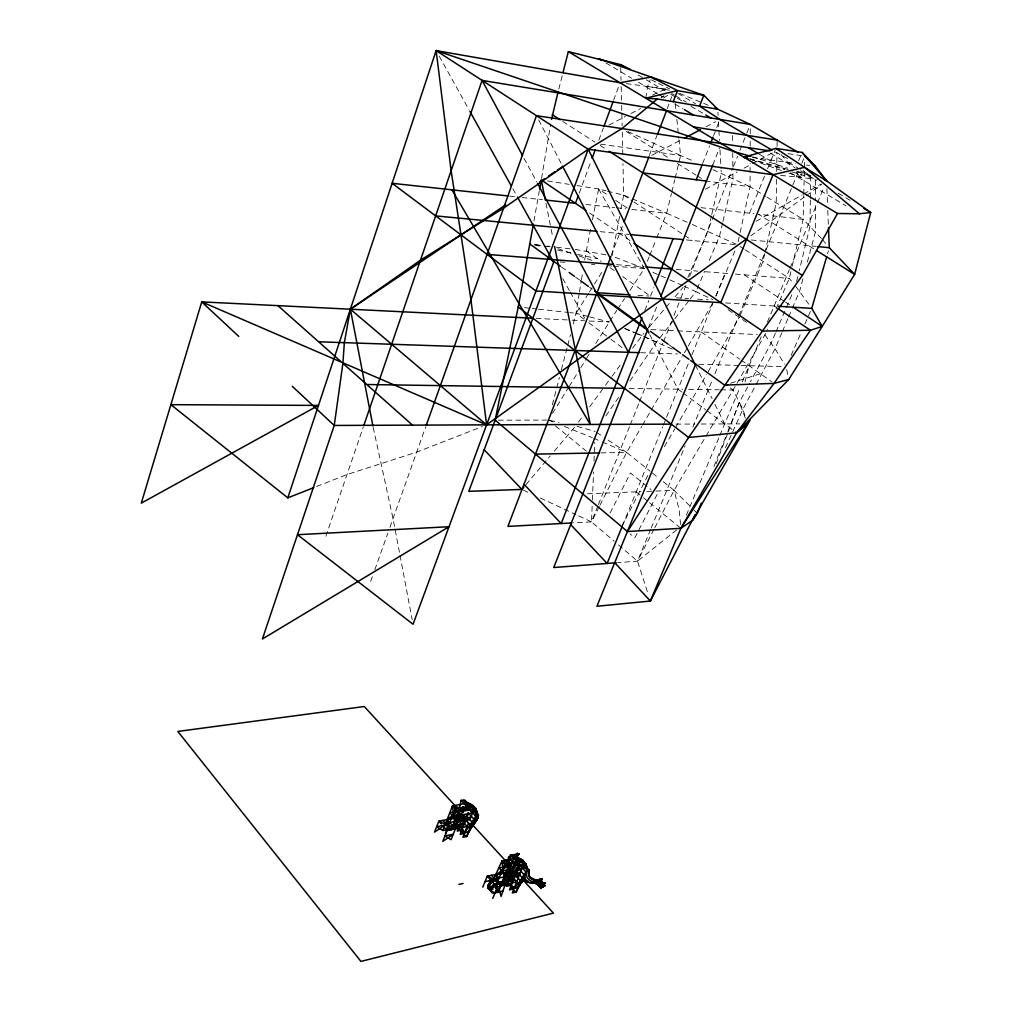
<?xml version="1.0" encoding="UTF-8"?>
<svg xmlns="http://www.w3.org/2000/svg" width="1012" height="1012" viewBox="0 0 1012 1012"><rect width="100%" height="100%" fill="white"/><g stroke="black" fill="none" stroke-linecap="round" stroke-linejoin="round"><path stroke-width="0.75" stroke-dasharray="5 3.75" d="M740.114 232.583L750.031 186.714L750.12 163.362M750.183 146.221L750.208 139.998M750.234 133.774L750.259 127.537M776.571 179.288L776.229 202.817L765.123 252.14M776.685 171.445L776.963 152.622M777.052 146.361L777.14 140.086M810.346 199.996L809.992 226.321L799.24 270.735M810.372 198.453L810.675 175.228M792.13 266.295L803.136 219.338L803.743 195.658M803.781 194.076L804.439 168.802M804.477 167.233L804.679 159.327M592.146 506.304L591.514 521.888L614.233 541.268M592.399 500.067L593.551 472.009M593.993 461.092L594.765 442.383M645.77 98.189L647.579 86.399L650.096 79.72M579.231 293.455L576.03 313.29L572.868 325.484M579.471 291.937L581.192 281.26M581.445 279.729L582.672 272.101M584.632 259.907L591.122 226.055M541.547 178.403L550.718 124.033M533.931 221.122L539.371 190.623M619.572 216.467L612.02 256.061L644.429 268.56L629.768 290.71M621.026 208.851L623.645 195.139L622.975 163.628M592.387 219.882L598.649 189.004L606.011 190.813M738.127 241.767L739.785 234.114M764.781 253.683L763.048 261.4L739.861 315.908M711.398 216.049L707.869 231.305L687.831 277.516M711.752 214.531L721.278 173.356L721.113 170.218M722.631 222.918L719.418 236.58L708.299 262.69M722.985 221.4L732.954 178.884L732.878 171.155M776.153 308.824L789.297 278.401L791.776 267.8M656.725 237.997L666.668 213.266L671.437 193.494M671.804 191.976L674.738 179.82M675.105 178.302L680.608 155.494L678.976 139.77M796.646 281.45L798.873 272.266M744.984 381.979L749.082 365.699M558.788 89.182L562.609 74.167M552.299 404.825L559.421 377.362M561.394 369.734L567.327 346.85M567.732 345.32L570.49 334.643M802.908 278.831L799.644 291.051L792.269 308.369M807.386 262.019L815.533 231.47L815.508 202.008M827.538 253.797L828.411 250.761M325.864 536.259L363.232 427.203M370.645 581.457L372.732 575.613M374.82 569.756L387.836 533.197M389.911 527.341L425.635 427.026M579.218 193.14L591.046 161.186M598.8 140.238L603.329 128.043M613.601 100.277L619.546 84.211M716.142 463.711L727.754 433.035M728.298 431.58L739.355 402.359L749.69 383.118M611.147 255.492L623.531 223.412M649.299 155.506L657.079 135.127M667.174 108.663L669.425 102.781M669.982 101.314L672.79 93.964M644.846 310.545L648.818 300.463M650.514 296.149L653.904 287.522M702.606 163.577L709.538 145.93M713.587 135.633L719.368 120.921M648.363 328.014L656.889 306.446M712.777 165.019L719.557 147.853M713.941 466.456L727.223 432.946M727.805 431.491L739.355 402.359L733.143 390L729.386 387.28M597.852 506L591.514 521.888L573.298 522.875M598.434 504.558L629.692 426.305M630.274 424.838L639.015 402.953M639.597 401.486L662.898 343.157M663.48 341.702L671.614 321.348M673.929 315.542L679.153 302.461M680.899 298.097L686.111 285.055M689.589 276.352L732.941 167.79M733.523 166.347L737.571 156.227M739.873 150.446L746.223 134.545M746.805 133.091L750.271 124.425M647.351 261.286L649.109 256.921M649.704 255.467L656.13 239.452M622.57 525.468L662.683 426.773M663.277 425.318L689.602 360.55M691.93 354.832L712.865 303.334M715.762 296.187L725.073 273.303M749.5 213.216L764.642 175.961M767.551 168.802L775.318 149.852M798.607 160.895L801.517 153.837M650.589 529.491L637.522 561.141L648.477 595.132M651.184 528.049L685.111 445.912M692.853 427.153L712.524 379.525M714.915 373.757L738.14 317.502M738.735 316.06L765.502 251.229M766.097 249.787L798.81 170.573M801.782 163.375L804.755 156.177M780.644 175.418L800.467 177.277L803.401 170.168M716.091 295.858L735.635 249.192M686.351 515.26L719.19 436.982M719.798 435.527L739.924 387.533M742.365 381.714L761.909 335.124M767.412 322.031L789.385 269.635M789.992 268.18L816.861 204.133M817.468 202.678L824.173 186.701M697.179 288.787L704.592 271.38M781.808 332.897L775.053 348.76L756.053 384.522M782.428 331.455L787.956 318.464M788.576 317.022L791.65 309.811M775.369 333.264L771.093 343.27L750.423 381.752M775.976 331.835L785.755 308.938M786.375 307.509L792.485 293.202M737.014 383.282L764.895 334.896L767.4 329.102M791.118 355.376L801.124 332.594M804.882 324.042L810.498 311.228M725.477 447.721L742.897 409.278L755.319 385.901M599.243 506.607L591.514 521.888L577.308 515.26M599.952 505.216L626.643 452.427L641.697 426.495M610.097 513.033L630.451 472.971L650.982 489.58M621.659 526.721L648.641 473.932M657.079 494.514L634.828 537.802L630.046 533.779M654.018 529.225L637.522 561.141L617.763 562.647M654.726 527.834L674.081 490.352L705.212 437.462M684.416 352.821L687.477 347.432M688.249 346.079L712.739 302.93M708.084 371.859L739.253 317.338M706.009 436.109L736.243 384.623M642.481 425.141L650.4 411.492M651.197 410.126L682.075 356.907M664.365 446.671L674.7 428.987M675.497 427.621L706.49 374.579M552.501 413.364L568.314 387.836M569.149 386.495L579.952 369.026M580.787 367.672L585.784 359.614M586.618 358.273L589.11 354.238M595.764 343.485L616.839 310.254M588.579 293.328L576.03 313.29L569.781 312.607M589.427 291.987L593.601 285.346M594.449 284.005L603.645 269.369M617.699 308.951L624.594 298.527M605.884 415.932L620.103 395.211M629.894 380.967L656.56 342.107L673.853 319.969M578.459 422.13L583.114 415.768M589.654 406.849L604.581 386.483M605.518 385.205L611.121 377.565M612.045 376.3L622.317 362.283M632.576 348.28L643.923 333.201M674.814 318.742L689.223 300.286M690.184 299.059L695.94 291.684L712.853 299.577M525.949 484.621L550.3 455.893M554.348 451.099L575.651 425.951M648.932 327.319L664.998 308.508M665.997 307.332L671.019 301.462M675.042 296.756L683.062 287.357M676.598 529.946L637.522 561.141L617.725 544.254M750.727 235.91L805.109 196.48M806.374 195.556L821.542 184.551M663.594 98.063L668.755 94.546M756.103 221.274L802.2 194.873M803.553 194.089L821.187 183.994M705.377 189.244L737.191 171.939M744.098 168.169L751.018 164.412M752.409 163.653L774.534 151.61L788.006 158.732M651.715 155.38L682.354 139.251M706.022 126.778L715.762 121.642M608.857 125.134L625.467 116.431M631.007 113.521L640.697 108.436M661.456 97.557L664.226 96.102M661.253 97.101L663.847 95.849M652.538 95.052L664.745 89.41L668.11 91.409M316.693 486.481L347.002 474.552L416.678 452.162L482.231 426.558M730.588 383.219L760.429 373.757M587.517 493.767L640.798 491.668M646.87 491.427L654.473 491.124M655.991 491.073L674.081 490.352L692.929 508.985M600.976 452.908L626.643 452.427L650.071 471.149M675.953 424.117L694.814 424.041M701.088 424.015L739.898 423.876M498.283 420.17L546.784 420.094M629.236 388.444L682.531 389.24M688.603 389.329L719.203 389.784M720.746 389.81L733.143 390M698.849 364.257L739.658 365.433M741.227 365.471L783.035 366.673M640.596 352.707L677.445 353.96M752.46 157.467L795.925 163.501M650.944 329.608L676.092 330.772M677.66 330.848L757.33 334.542M536.044 318.388L570.528 320.083M572.096 320.159L584.645 320.779M589.262 321.006L609.072 321.993L589.553 316.845M725.541 302.942L777.052 306.193M637.939 295.34L648.932 296.048M676.345 297.806L688.489 298.578M697.584 299.16L708.198 299.843M560.193 261.944L564.886 262.31M591.565 264.41L594.702 264.651M607.276 265.637L611.918 266.004M613.474 266.131L644.429 268.56M616.523 264.676L644.328 266.89M676.244 269.42L697.635 271.115M705.263 271.722L729.475 273.657M735.357 274.113L789.297 278.401L793.75 283.866M600.078 231.647L628.844 234.404M686.351 239.92L737.47 244.815M751.271 239.983L816.115 246.422M509.58 196.113L515.854 196.796M522.116 197.479L542.483 199.706M585.885 204.449L614.765 207.599M616.333 207.764L625.72 208.788M631.792 209.459L666.668 213.266L690.817 223.842M524.469 307.661L530.718 308.344M532.287 308.521L536.967 309.027M538.536 309.204L568.225 312.43M700.848 207.65L754.016 213.722M821.428 238.44L803.136 219.338L758.532 214.24L814.04 248.977M534.526 244.562L540.787 245.309M547.037 246.055L550.161 246.435M556.41 247.181L573.602 249.256M575.17 249.433L605.922 254.809M705.288 180.933L750.031 186.714L765.755 196.379M626.2 83.566L668.515 89.36M788.829 173.141L800.467 177.277L814.407 179.2M600.559 144.185L680.608 155.494L694.637 161.654M535.753 244.853L549.073 246.776M806.463 165.045L809.473 165.475M788.133 153.66L803.25 155.949M547.492 180.933L569.199 184.361M576.941 185.575L598.649 189.004L607.845 195.126M647.579 86.399L669.324 90.22M549.858 420.41L558.966 422.371M534.45 245.005L542.128 246.675M557.498 250.027L575.929 254.05M577.472 254.391L597.447 258.743M607.478 191.167L623.645 195.139L630.818 198.162M588.048 316.452L576.03 313.29L583.949 319.172M752.485 156.784L787.564 168.118M749.74 158.77L788.588 169.561M797.545 172.053L810.991 175.784L800.328 169.485M577.156 426.381L595.208 431.479M749.778 158.947L784.401 169.523M791.928 171.812L817.506 179.63M796.355 170.99L810.991 175.784M557.966 248.661L572.918 253.81M578.889 255.872L592.336 260.501M752.485 160.212L781.568 170.547M548.34 420.081L554.209 422.409M564.468 426.457L592.21 437.614M624.783 328.47L636.206 333.188M637.623 333.783L641.912 335.541M679.571 93.37L702.189 102.756M703.606 103.35L710.664 106.273M632.247 198.757L666.668 213.266M624.91 328.698L633.537 332.353M634.979 332.961L642.177 336.009M643.619 336.617L673.676 349.735M593.639 438.234L600.812 441.321M602.254 441.94L626.643 452.427L604.379 437.589M712.865 169.662L750.031 186.714M692.233 224.462L736.078 244.183M652.93 272.329L668.502 279.261M669.919 279.881L682.657 285.548M644.581 336.743L656.56 342.107M627.933 131.56L680.608 155.494M684.074 286.181L695.94 291.684M523.318 490.074L528.998 492.73M540.357 498.03L575.879 514.602M651.488 79.923L657.092 82.693M658.496 83.389L669.704 88.942M677.964 93.408L695.535 103.755M671.69 93.521L674.371 95.103M675.712 95.887L686.414 102.212M788.323 162.388L798.987 168.688M638.218 75.04L644.973 79.025M646.326 79.822L665.238 91.017M670.652 94.205L676.054 97.405M677.407 98.202L682.809 101.402M690.918 106.197L704.428 114.192M770.549 153.28L794.913 167.676M800.328 170.876L816.557 180.478M838.214 193.279L850.396 200.49M605.884 62.908L631.602 78.215M638.37 82.238L657.319 93.521M658.673 94.318L665.441 98.354M674.915 103.996L683.037 108.828M759.316 154.203L785.021 169.51M790.423 172.723L845.905 205.74M767.058 197.176L803.136 219.338M626.15 131.421L669.299 158.416M677.294 163.425L695.965 175.101M697.293 175.936L701.291 178.428M562.723 121.415L594.955 142.123M600.091 145.424L606.567 149.574M740.025 246.473L743.871 248.965M745.148 249.8L789.297 278.401M623.645 195.139L632.614 201.059M633.891 201.907L683.125 234.455M684.428 235.315L692.246 240.489M744.174 274.821L784.148 301.247M785.438 302.095L791.89 306.358M615.713 200.389L627.529 208.257M774.129 306.016L776.723 307.737M596.523 432.352L603.063 436.716M589.756 213.089L631.374 241.514M728.007 309.647L749.512 324.359M586.112 250.748L601.229 261.412M610.059 267.649L615.094 271.203M622.671 276.542L650.412 296.124M701.139 331.923L739.81 359.209M741.1 360.12L771.587 381.625M561.546 266.966L568.036 271.671M575.512 277.086L579.496 279.97M589.465 287.193L592.222 289.192M668.603 344.535L671.753 346.812M588.693 322.714L609.806 338.425M611.058 339.349L623.481 348.596M681.759 391.986L677.964 389.165L649.666 334.466M683.024 392.934L705.731 409.835M706.996 410.783L736.597 432.82M652.462 473.072L658.47 477.866M663.277 481.712L674.081 490.352L679.254 510.086L680.608 525.266M555.487 425.913L586.441 451.188M636.232 491.845L642.266 496.778M643.468 497.765L648.3 501.699M649.502 502.686L680.886 528.302M694.03 510.086L697.357 513.362M781.024 154.431L792.269 167.65M796.368 172.457L800.467 177.277M822.414 239.604L827.323 245.41M795.533 286.042L810.03 305.902M764.895 334.896L775.053 348.76L784.54 364.193M598.649 189.004L643.657 267.206M439.208 56.128L469.113 109.979M512.818 188.687L516.651 195.594M562.735 278.578L569.541 290.849M570.3 292.215L584.696 318.135M524.039 158.353L536.777 182.008M538.65 119.884L561.875 164.792M695.383 364.978L712.119 398.665M714.902 404.281L724.668 423.927M745.338 418.108L739.355 402.359L742.897 409.278L745.199 416.552M373.238 427.494L393.035 518.574L399.715 553.804M786.703 369.595L788.158 376.679M545.936 203.172L550.895 227.928M551.211 229.471L552.754 237.213M400.006 555.335L412.188 619.66M675.219 103.603L675.877 109.891M676.851 119.327L678.812 138.201M717.913 112.345L718.077 115.469M718.431 121.731L719.469 140.504M719.987 149.89L721.025 168.662M826.918 188.662L827.538 204.209M827.791 210.42L828.347 224.411M620.723 67.779L621.039 80.34M621.191 86.615L621.621 103.869M621.659 105.438L622.165 125.842M622.304 132.129L622.772 154.178M732.562 135.595L732.625 143.324M732.713 152.597L732.865 169.599M815.495 180.313L815.508 200.465"/><path stroke-width="1.5" d="M490.453 888.751L491.301 889.7L489.378 889.586L487.936 888.131C486.797 883.919 491.908 879.036 496.082 879.807L497.803 883.033M489.378 889.586L488.783 889.08C487.645 884.867 492.755 879.972 496.93 880.744L497.815 882.047M490.478 890.535C490.618 886.537 494.83 882.249 498.941 882.97L500.687 885.222C500.523 889.206 496.335 893.482 492.237 892.774L490.478 890.535L492.237 892.774M491.326 891.483C491.465 887.486 495.678 883.198 499.789 883.919L500.687 885.222M495.779 886.98L495.387 887.739M496.955 882.097L496.968 881.098M499.814 885.272L499.827 884.273M462.003 829.815L464.672 832.762L468.505 831.99L478.107 817.911L478.448 815.103L476.475 812.029L472.629 812.826L469.91 819.657L458.132 821.946L449.796 812.788L461.561 810.549L462.927 807.095L447.114 819.606L447.114 824.995L455.425 828.79L471.288 816.191M471.592 826.108L468.505 831.99L472.718 825.362L472.743 823.907L466.684 836.532L462.863 837.303L468.543 823.06L458.158 812.143L451.314 829.448L442.839 830.485L436.678 826.677L444.976 825.046L434.54 832.117L438.816 821.213L458.866 817.342M525.152 873.786L525.013 879.099L528.947 882.375L535.652 883.425L536.626 882.755L537.018 881.566L530.933 878.656L528.757 876.202L529.251 870.548L527.366 870.586L526.329 874.001L527.227 877.973L530.49 880.845L536.626 882.755L536.613 880.554L530.022 877.088L528.504 873.976M541.521 883.198L545.038 883.286L541.964 882.325L540.927 884.551L543.305 887.208L539.788 885.158L541.382 887.891L535.677 883.223L539.042 885.69L541.003 884.412L544.76 886.019L541.357 883.527L545.038 883.286L542.027 882.565L539.915 880.769C545.885 876.594 539.042 882.818 535.55 880.402L537.068 880.63C537.878 880.187 542.824 877.796 542.242 879.732M541.357 883.527L544.582 885.968L541.003 884.412L543.28 886.917L539.991 885.12L541.003 887.777L538.979 885.639L541.382 887.891L539.927 885.07M485.026 881.667L493.375 879.77L501.952 861.01L517.663 857.518L522.749 860.149L526.126 864.463L524.937 865.399L514.868 854.495L510.339 855.115L505.443 878.644L508.252 881.743L514.374 880.339M545.025 883.109L544.684 883.931L535.55 880.402L535.373 881.313L545.038 883.286L540.307 881.566L539.282 879.479L537.005 880.579L534.5 880.06L542.027 882.565M551.515 119.378L558.029 92.193M462.863 825.792L459.043 826.538L456.387 823.616L461.118 800.328L464.774 800.29L474.97 810.397L476.323 810.131L476.93 813.18L476.032 808.74L473.021 805.489L468.101 802.959L452.49 805.931L442.839 830.485M515.197 855.785L515.804 854.406L515.197 855.785L515.804 854.406L515.829 855.861M701.227 503.141L697.357 513.362L692.562 520.345L680.886 528.302L627.415 531.528L495.159 420.17L518.22 306.99L533.387 224.171M539.649 189.105L541.281 179.959L545.316 200.072M798.177 152.344L750.271 124.425L717.736 109.207L657.345 98.974L621.95 128.587L588.238 149.257L503.521 208.206L420.473 260.198L350.38 309.217L344.346 342.651L342.929 362.827L486.595 424.85L746.932 238.655M528.492 874.292L529.251 870.548M521.307 881.553L516.158 892.053L512.312 892.963L523.28 865.209L526.291 865.096L526.835 868.144M475.096 815.495L477.31 815.065L475.159 821.757L471.681 826.424L468.151 827.525L464.672 832.762M542.356 879.099L537.018 880.731L535.184 879.883M539.345 879.517L537.018 880.731L536.917 883.362L541.129 887.777L537.638 883.4L535.727 882.515M562.988 72.662L568.339 51.625L620.647 64.641L630.451 69.499M499.169 888.953L501.092 896.442L505.064 884.665L516.183 859.909M518.878 853.926L517.36 855.735C521.964 849.865 512.806 859.504 518.663 854.254C518.03 858.214 514.754 853.521 519.042 854.115M508.113 861.503L509.643 863.198M514.627 854.71L514.273 855.95L513.198 855.229L514.627 854.71L512.755 855.697M695.712 364.168L596.916 606.264L650.374 601.039L680.886 528.302L736.597 432.82L788.74 379.513L822.225 326.421L811.75 308.382L826.652 256.833M493.729 885.032L492.528 885.589L493.388 885.5M532.907 318.223L201.73 301.88L141.3 503.141L318.464 405.42L170.876 404.661L287.813 497.853L436.134 50.6L620.09 82.744L651.108 77.038L703.808 95.254L717.736 109.207L714.915 108.044M363.738 425.723L482.079 80.403L750.271 124.425M516.715 856.025L516.487 854.925L515.525 855.697L515.804 854.685M426.153 425.546L536.461 115.672L769.968 150.927M553.931 261.45L468.809 491.326L521.888 489.416L523.925 487.025M578.143 196.05L575.448 203.311L545.62 200.047M592.121 158.277L595.347 149.574M603.86 126.576L613.057 101.744M520.914 882.047L518.081 887.435L514.235 888.334L511.402 885.209M528.618 872.217L529.377 870.206L526.544 867.132L526.126 864.463L523.659 864.096L520.598 865.804L501.952 861.01L505.064 884.665L497.335 887.271L492.743 898.416M539.839 885.209L535.272 882.641M610.856 256.618L507.91 526.404L571.78 522.951M624.088 221.97L648.932 156.847M657.749 133.761L666.554 110.687M673.271 101.668L677.496 90.625L703.808 95.254L699.583 106.133L719.949 119.441L772.08 150.168M642.025 317.743L561.154 523.533L524.001 484.229M655.03 284.65L673.106 238.655M696.243 179.769L702.024 165.057M711.272 141.516L713.005 137.101M445.482 833.433L455.172 808.866L473.021 805.489M647.794 329.457L553.728 567.53L616.245 562.761M660.874 296.377L712.777 165.019M459.752 815.103L454.59 828.158L458.411 827.399L455.64 825.488M467.759 803.439L465.748 805.362L470.947 804.325L468.101 802.959L460.852 815.09L451.099 839.694L444.951 835.925L453.262 834.255L442.801 841.389L447.114 830.435L447.114 825.046M466.19 803.313L463.268 800.226M463.774 814.597L457.234 831.08L463.319 829.865M462.914 807.146L465.583 810.055L466.937 806.64M467.696 804.945L469.846 803.971L469.606 804.578M468.05 812.725L461.055 830.321L458.297 828.423M473.059 810.764L475.223 809.777L476.475 812.029L475.476 811.788L476.475 812.029L476.032 808.74L458.158 812.143M448.607 826.652L464.508 823.528L468.151 827.525L470.099 824.767L474.944 823.123L475.64 820.985L468.569 813.306L460.194 834.356L464.015 833.597L464.925 831.32M474.565 812.396L473.3 810.144L471.124 811.181L473.414 811.991M470.517 826.956L466.684 836.532L463.926 834.634M514.235 888.334L518.384 883.552L521.825 882.224L522.458 880.655L518.081 887.435L524.014 879.314M621.975 526.923L607.124 563.456L570.692 524.608M633.967 243.297L762.39 331.063L810.473 330.254L822.225 326.421L854.647 274.378L870.699 212.495L826.602 180.895L804.578 167.322L773.029 174.709L720.822 302.651L535.968 290.988L392.137 183.298L508.024 195.948M482.762 887.208L487.303 876.114L508.075 872.255M495.791 888.409L496.095 887.802M497.664 892.597L507.973 867.588L525.936 863.59L526.594 867.524L526.126 864.463M515.74 857.936L512.578 854.786M510.339 855.115L513.818 858.353L503.533 883.248L507.379 882.375L508.328 880.073M516.626 861.503L506.342 886.36L510.187 885.475L519.042 864.121L515.197 864.969L509.39 858.657M517.322 859.656L520.598 858.935L515.399 860.073L513.818 858.353L517.575 859.036L515.399 860.073L525.911 872.028L518.384 883.552L514.058 878.808L498.056 882.477M519.245 859.239L521.547 859.517L520.472 860.655L515.842 860.655L519.498 858.619L515.956 857.404L517.575 859.036M519.814 864.956L509.491 889.839L513.337 888.941L514.286 886.626M523.014 865.829L523.28 865.209L527.669 871.142L529.377 870.206M519.143 884.88L516.158 892.053L513.438 890.244M517.663 853.546L516.93 853.723C514.02 858.062 520.092 849.928 516.272 855.848M614.701 562.672L650.374 601.039L695.143 514.653M541.584 883.248L544.684 883.931L541.433 883.754L544.722 885.702L536.335 881.832M535.98 883.577L536.917 880.87L536.828 883.362L541.521 887.613M476.361 812.838L478.448 815.103L475.804 816.267L470.099 824.767L465.862 820.125M521.825 882.224L523.571 879.124L520.155 880.465L501.952 861.01L509.479 868.853M627.415 531.528L688.641 437.462L762.39 331.063L802.402 275.365L837.531 213.481L859.428 213.785L870.699 212.495L863.932 208.485M692.562 520.345L750.145 419.955M516.095 855.646L517.587 853.812M516.158 855.013L517.195 854.229M680.886 528.302L747.514 423.838L736.597 432.82L688.641 437.462L518.22 306.99M472.718 825.362L471.01 825.703L471.681 826.424L476.69 820.302L476.563 818.354L473.73 818.91M540.927 884.551L543.28 886.917L536.828 883.362L535.55 880.402L544.393 886.183L535.93 882.337M736.597 432.82L774.066 383.384L810.473 330.254L778.013 308.609M516.968 855.38L518.637 853.723L516.664 855.241M523.571 874.368L523.761 879.491L527.201 882.337L528.302 881.262M509.947 857.265L507.316 859.795L507.91 862.199L509.934 860.327M500.712 885.184L505.064 884.665L521.243 871.484M496.411 880.693L487.303 876.114L497.335 887.271L496.247 874.912L512.376 861.844M467.519 832.243L469.985 830.447M509.77 878.074L514.741 874.482M515.563 864.071L519.245 861.503M534.678 880.984L536.613 880.554L535.93 881.022L533.197 879.226M372.909 426.001L350.38 309.217L505.671 204.867M539.459 182.16L544.646 178.669M548.529 176.063L555.019 171.698M557.612 169.965L562.798 166.474M465.937 809.17L469.555 806.728M524.102 876.341L522.091 877.53L516.93 871.901L505.089 874.57M544.62 883.881L536.271 882.78M520.155 880.465L521.458 879.732M685.137 137.784L700.456 129.713M525.911 872.028L527.669 871.142M523.28 865.209L521.091 866.259L526.291 865.096M465.748 805.362L467.936 804.325L466.405 802.794M522.749 860.149L504.798 864.109L497.562 881.692L496.247 874.912L526.544 867.132M539.978 880.819L542.154 879.124L537.018 880.731L540.37 881.616L537.41 881.338M287.813 497.853L313.809 487.62M510.263 856.544L508.264 857.316L510.883 857.151M449.1 829.638L447.114 819.606L460.852 815.09L472.629 812.826M470.099 824.767L471.567 824.274M525.013 879.099L523.761 879.491L524.001 878.871L526.291 880.756M475.64 820.985L472.085 822.022L467.215 816.722L455.451 818.999M748.121 158.656L743.769 157.113L775.9 148.41L802.099 152.42L815.482 166.36L826.602 180.895L823.958 179.326M788.74 379.513L774.066 383.384L724.617 385.117L690.665 360.512M471.124 811.181L474.299 810.523M495.032 892.85L503.381 890.902M489.808 887.271L490.947 887.043M496.487 880.718L505.064 884.665L516.904 881.933M494.906 878.973L517.018 873.963M519.776 875.013L507.935 877.708L499.106 867.967L510.933 865.349M518.448 870.51L512.325 871.889L507.708 866.841M458.866 884.425L463.079 883.476M501.927 871.079L519.877 867.069M522.698 867.992L524.621 867.562L525.203 864.779L520.598 865.804L521.876 866.082M518.22 863.223L524.342 861.87M539.282 879.479L542.053 878.96M467.19 826.462L447.114 830.435L444.635 827.677M445.634 823.351L465.356 819.505L460.194 813.99M452.465 815.71L457.677 814.711M462.699 816.595L464.394 816.267M466.709 816.115L462.876 816.861L460.22 813.939M465.583 810.055L470.074 809.195M468.429 808.272L474.527 807.108M467.43 803.085L468.101 802.959M451.314 829.448L455.425 828.79L452.49 805.931L471.934 810.979M724.617 385.117L727.691 384.864M539.991 885.12L542.938 887.334L538.295 882.097L541.724 883.172M535.487 454.122L599.458 452.933M671.234 424.142L334.238 425.445L292.278 386.318M367.369 384.522L624.518 388.368M319.235 341.803L639.078 352.657M743.769 157.113L746.755 157.935L743.769 157.113L746.666 157.227M778.519 306.282L811.75 308.382M597.08 292.721L630.071 294.834M657.345 98.974L645.77 98.189L677.496 90.625L651.108 77.038L599.117 58.886L601.824 60.492M487.088 254.391L613.424 264.423M645.871 267.004L671.664 269.053M435.653 215.885L596.991 231.356M630.362 234.556L683.404 239.642M817.582 246.574L829.283 247.725L854.647 274.378L816.659 250.609M527.201 882.337L535.652 883.425L535.361 882.717M642.822 172.862L705.288 180.933M773.029 174.709L588.238 149.257L436.134 50.6L451.124 170.75L470.947 299.704L486.595 424.85L350.38 309.217M693.511 126.892L777.14 140.086M491.389 891.825L492.237 892.04M488.543 888.637L489.391 888.852M751.056 156.379L735.243 151.977L436.134 50.6M529.504 877.594L531.97 878.682M447.051 824.97L438.816 821.213L441.283 823.945M541.129 884.349L538.245 882.869L537.638 883.4L540.206 885.108M508.77 860.579L507.316 859.795L508.897 860.111M541.306 884.071L544.266 886.234L544.722 885.551M620.647 64.641L624.695 67.045M705.781 114.989L710.791 117.949M684.39 109.625L693.637 115.128M748.285 147.651L757.963 153.407M568.339 51.625L837.531 213.481M651.108 77.038L655.131 79.505M552.299 114.723L560.117 119.745M609.161 151.243L802.402 275.365M775.9 148.41L804.578 167.322L859.428 213.785M793.18 307.218L822.225 326.421M510.617 887.119L513.337 888.941M504.659 880.541L507.379 882.375M507.467 883.653L510.187 885.475M542.571 180.832L585.859 210.42M461.257 831.7L464.015 833.597M529.845 243.993L560.395 266.131M569.161 272.481L574.399 276.276M580.584 280.754L588.402 286.421M594.55 290.874L646.959 328.849M650.324 331.278L659.697 338.071M661.671 339.501L667.971 344.067M672.423 347.293L674.966 349.14M675.535 349.557L680.583 353.201M682.607 354.681L688.97 359.285M596.789 293.493L647.49 330.254M543.242 887.157L540.572 884.931M541.319 887.84L539.535 885.538M804.755 156.177L815.482 166.36M277.895 305.637L341.74 362.309L201.73 301.88L238.756 336.401M412.529 425.141L342.891 363.333L334.238 425.445L262.399 638.989L449.024 526.721L297.477 534.703L413.048 624.252L588.238 149.257L695.383 364.978M518.321 878.517L507.973 867.588M454.54 808.082L459.334 813.091M484.191 449.796L521.888 489.416M464.774 800.29L470.087 806.045M475.767 815.368L478.107 817.911L477.31 815.065M461.118 800.328L475.804 816.267M475.147 818.632L476.69 820.302M518.372 868.422L524.229 874.811M472.983 822.984L473.717 823.793M459.41 808.208L463.344 812.484M508.656 862.856L513.754 868.435M459.916 810.991L364.295 706.528L177.821 731.436L360.917 961.4L553.425 913.128L522.609 879.466M471.605 823.755L508.796 864.374M452.49 805.931L460.852 815.09M457.917 816.292L461.535 820.251M506.62 870.649L510.896 875.342M447.114 819.606L455.425 828.79M496.247 874.912L499.068 878.036M502.23 881.528L505.064 884.665M442.94 820.416L451.238 829.625M496.082 879.807L496.93 880.744M498.941 882.97L499.789 883.919M491.44 875.178L501.484 886.322M494.172 879.681L495.02 880.63M497.031 882.856L497.879 883.805M499.473 886.411L500.32 887.347M489.213 880.718L491.503 883.274M494.994 887.157L499.22 891.876M489.492 882.806L490.339 883.754M492.338 885.993L493.198 886.942M495.703 890.826L496.55 891.774M493.299 891.939L494.147 892.888M487.632 887.347L488.48 888.296M802.099 152.42L826.602 180.895M518.663 854.254L516.613 855.418L517.031 855.988M474.78 811.864L477.487 815.647M451.896 189.813L590.287 424.445L554.614 246.498M469.872 111.358L511.288 185.93M517.41 196.973L553.64 262.209M482.079 80.403L522.546 155.57M537.524 183.4L628.439 352.302M562.609 166.196L648.932 333.062M539.232 885.677L537.271 881.136L536.828 883.362L538.295 882.097L541.42 883.577M476.197 809.486L476.715 812.611M828.474 227.523L829.283 247.725M517.372 853.394L516.55 855.823L517.372 853.394M518.359 853.812L516.854 855.798L518.359 853.812M492.793 889.093L491.68 889.346L487.974 885.209L489.087 884.956L492.793 889.093"/></g></svg>
